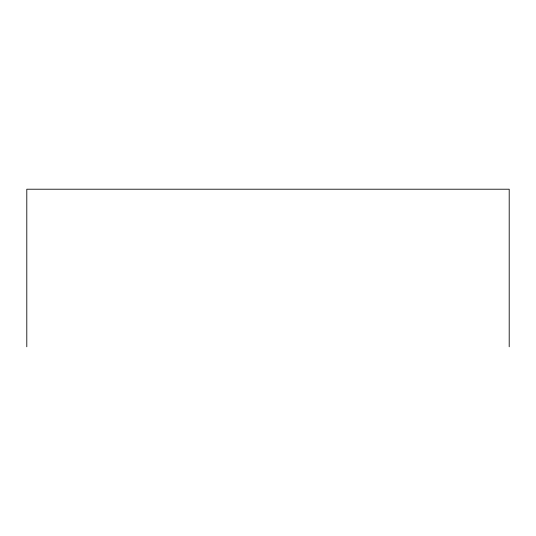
<?xml version="1.0" encoding="UTF-8"?>
<svg xmlns="http://www.w3.org/2000/svg" width="536" height="536" viewBox="0 0 536 536"><rect width="100%" height="100%" fill="white"/><g stroke="black" fill="none" stroke-linecap="round" stroke-linejoin="round"><path stroke-width="0.8" d="M509.2 346.785L509.2 189.215L26.8 189.215L26.8 346.785"/></g></svg>
